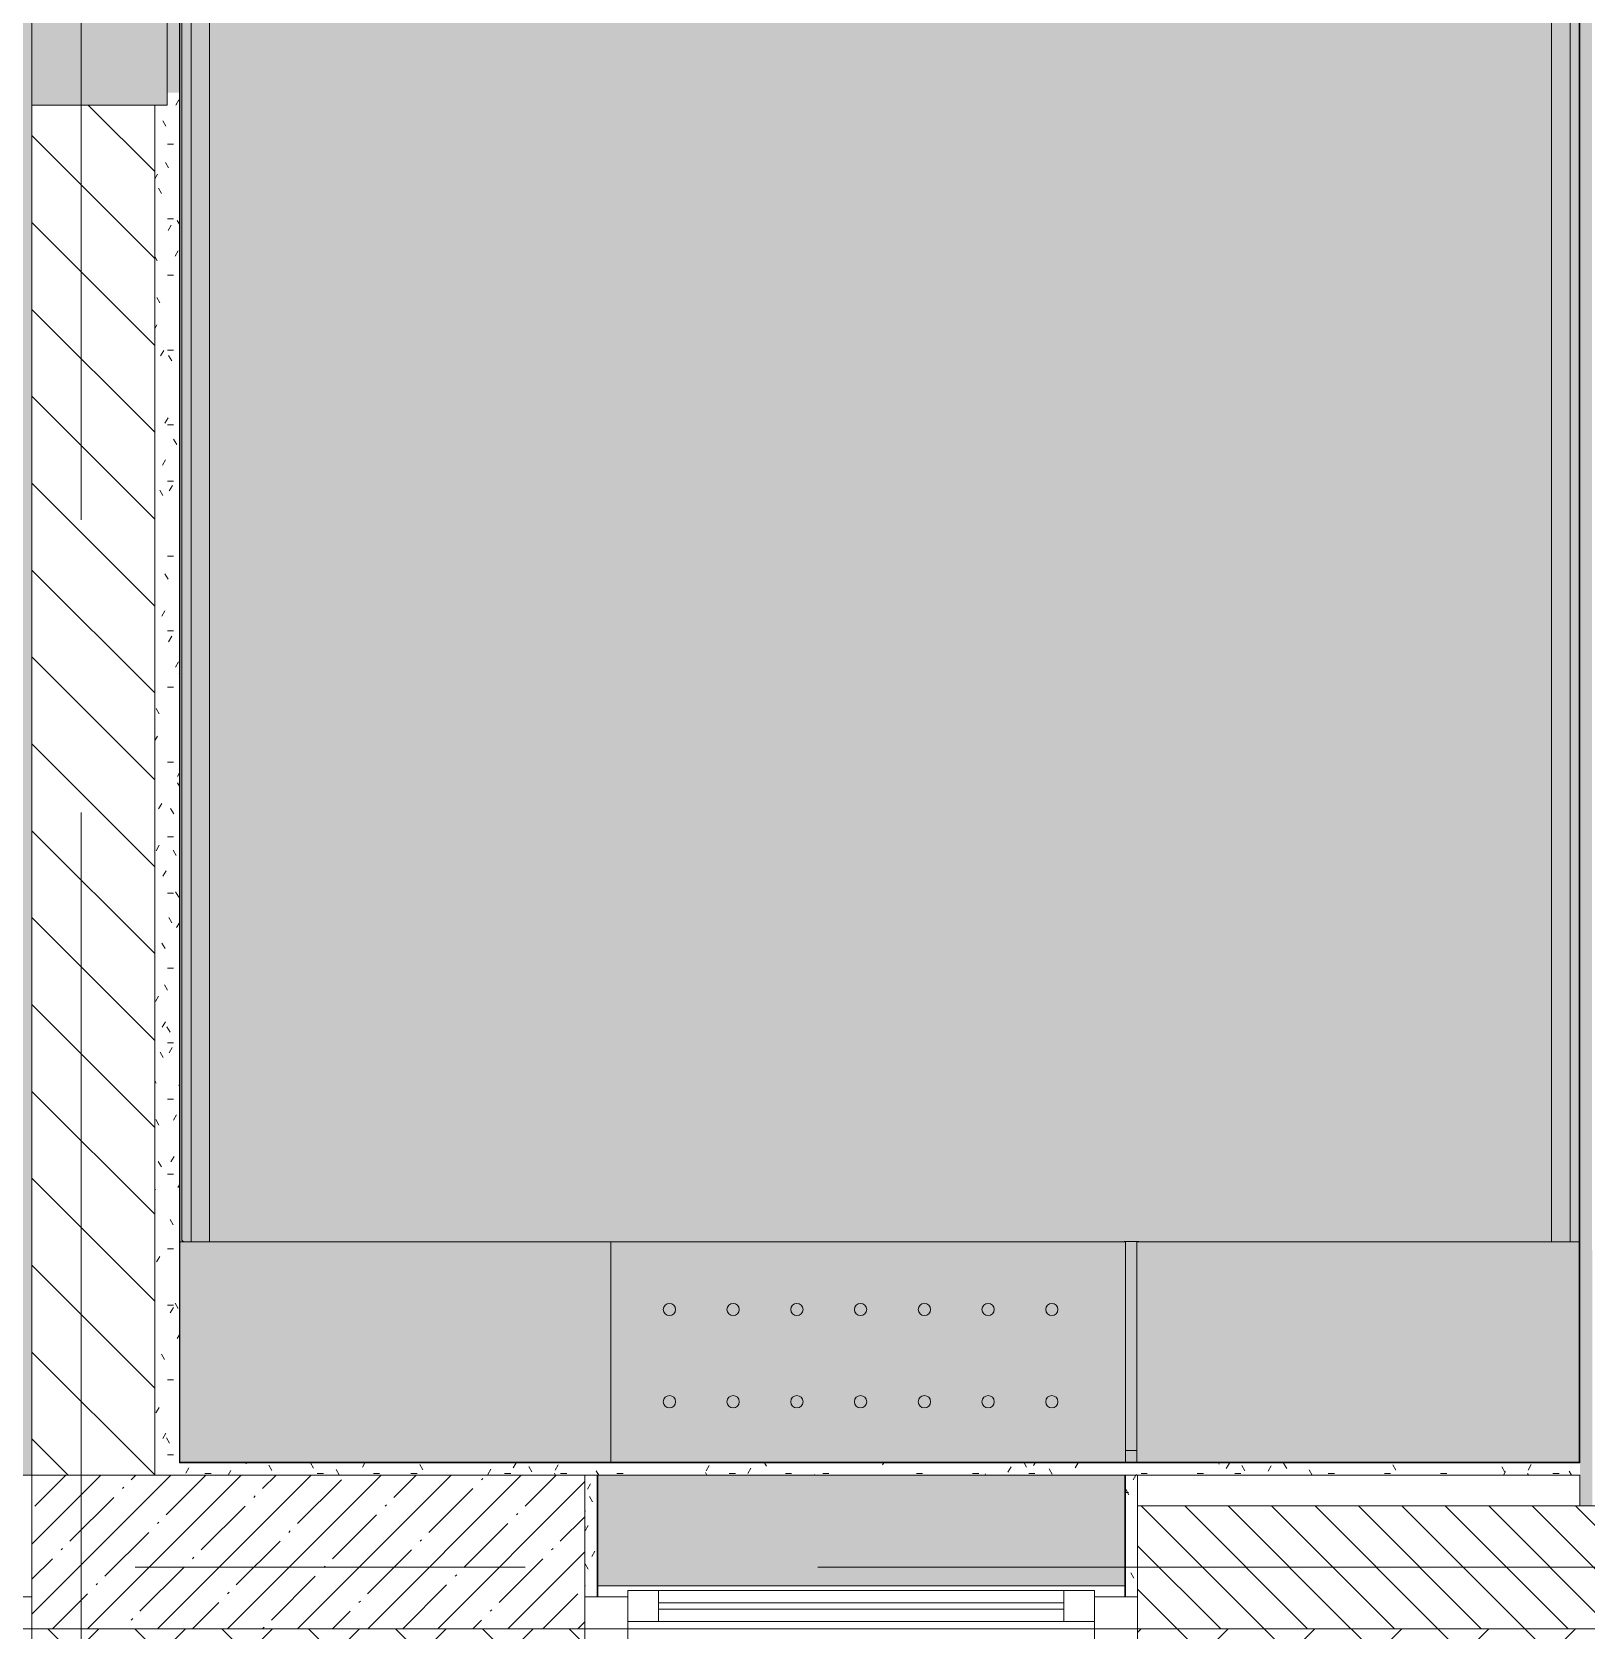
# Model space of a CAD drawing. Header units: millimetres. Extents: x 81773 to 282675, y -8553 to 29000.
# Drawn here: x 107130 to 109660, y -102 to 2499 of the extents above; entities that cross this region are included whole.
import ezdxf

# ---------------------------------------------------------------- set-up
doc = ezdxf.new("R2010")
doc.units = ezdxf.units.MM
doc.linetypes.add('Осевая', pattern=[3175, 635, -476.25, 1587.5, -476.25])
for name, color, linetype, lineweight in [('A-FLOR-PATT', 7, 'Continuous', 9), ('A-GLAZ', 7, 'Continuous', 9), ('A-GLAZ-1', 7, 'Continuous', 13), ('A-WALL', 7, 'Continuous', 9), ('I-WALL', 7, 'Continuous', 9), ('S-COLS', 7, 'Continuous', 9), ('Знаки', 7, 'Continuous', 9), ('Оси', 7, 'Continuous', 9), ('Оси-2', 7, 'Осевая', 9)]:
    doc.layers.add(name, color=color, linetype=linetype, lineweight=lineweight)
for name, color, linetype, lineweight, true_color in [('A-GENM-2', 5, 'Continuous', 9, 0x0000ff), ('A-WALL-1', 9, 'Continuous', 9, 0x808080), ('A-WALL-FNSH-1', 9, 'Continuous', 9, 0x808080), ('I-WALL-2', 9, 'Continuous', 9, 0x808080), ('S-COLS-1', 9, 'Continuous', 9, 0x808080)]:
    doc.layers.add(name, color=color, linetype=linetype, lineweight=lineweight, true_color=true_color)
pattern_1 = [(45, (0, 0), (-57.024626, 57.024626), []), (45, (57.025, 0), (-57.024626, 57.024626), [100.806, -20.161, 3.353, -16.808])]
pattern_2 = [(0, (0, 0), (121.92, 30.48), [10.058, -81.382, 10.058, -81.382, -487.68]), (0, (0, 0), (121.92, 30.48), [-182.88, 10.058, -172.822, 10.058, -81.382, -213.36]), (0, (0, 0), (121.92, 30.48), [-457.2, 10.058, -50.902, 10.058, -142.342]), (120, (45.72, 15.24), (-87.356454, 90.345817), [10.058, -81.382, 10.058, -81.382, -487.68]), (120, (45.72, 15.24), (-87.356454, 90.345817), [-182.88, 10.058, -172.822, 10.058, -81.382, -213.36]), (120, (45.72, 15.24), (-87.356454, 90.345817), [-457.2, 10.058, -50.902, 10.058, -142.342]), (240, (60.96, 76.2), (-34.563546, -120.825817), [10.058, -81.382, 10.058, -81.382, -487.68]), (240, (60.96, 76.2), (-34.563546, -120.825817), [-182.88, 10.058, -172.822, 10.058, -81.382, -213.36]), (240, (60.96, 76.2), (-34.563546, -120.825817), [-457.2, 10.058, -50.902, 10.058, -142.342])]

# ---------------------------------------------------------------- blocks, each defined once
blk = doc.blocks.new('120_Окно_СКБ_1Ст - 120_Окно_СКБ_1Ст 900х2500_h_ с форточкой-V8-План раскладки напольных покрытий 3 этажа в осях 23-33')
at = {"layer": 'A-GLAZ'}
for p, q in [((450, -57), (-450, -57)), ((-430, -127), (-380, -127)), ((-330, -107), (330, -107)), ((330, -117), (-330, -117)), ((380, -127), (430, -127))]:
    blk.add_line(p, q, dxfattribs=at)
at = {"layer": 'A-GLAZ-1'}
for p, q in [((-450, -127), (-450, -57)), ((-450, -57), (-380, -57)), ((-380, -57), (-380, -127)), ((380, -127), (380, -57)), ((380, -57), (450, -57)), ((450, -57), (450, -127)), ((380, -87), (-380, -87)), ((-380, -87), (-380, -137)), ((-330, -137), (-330, -87)), ((330, -137), (330, -87)), ((380, -137), (380, -87)), ((-380, -127), (-450, -127)), ((450, -127), (380, -127)), ((-380, -137), (380, -137))]:
    blk.add_line(p, q, dxfattribs=at)
blk = doc.blocks.new('Плинтус - Плинтус светлый _сад_-33412381-План раскладки напольных покрытий 3 этажа в осях 23-33')
at = {"layer": 'A-GENM-2'}
blk.add_hatch(color=256, dxfattribs=at).paths.add_polyline_path([(3200, 0), (0, 0), (-15, -15), (3200, -15)])
for p, q in [((-15, -15), (3200, -15)), ((0, 0), (3200, 0)), ((-45, -45), (3200, -45))]:
    blk.add_line(p, q, dxfattribs=at)
blk = doc.blocks.new('Зашивка без перфорации М3_2_1 - М3_2_4-V61-План раскладки напольных покрытий 3 этажа в осях 23-33')
at = {"layer": 'Знаки'}
blk.add_hatch(color=256, dxfattribs=at).paths.add_polyline_path([(221.2, 180), (-411, 180), (-411, -179.9), (310.2, -179.9), (310.2, 180)])
for p, q in [((310.2, 180), (-411, 180)), ((310.2, -179.9), (310.2, 180)), ((-411, -179.9), (310.2, -179.9))]:
    blk.add_line(p, q, dxfattribs=at)
blk = doc.blocks.new('Зашивка радиатора_ с перфорацией М1_1 - Зашивка радиатора_ с перфорацией М1_1-V62-План раскладки напольных покрытий 3 этажа в осях 23-33')
at = {"layer": 'Знаки'}
blk.add_hatch(color=256, dxfattribs=at).paths.add_polyline_path([(417.1, 380), (-430, 380), (-430, 200), (430, 200), (430, 380)])
h = blk.add_hatch(color=256, dxfattribs=at)
h.paths.add_polyline_path([(407.4, 180), (-430, 180), (-430, -179.9), (407.4, -179.9), (407.4, 175.2)])
h.paths.add_polyline_path([(-102.8, 90.4), (-97.8, 89), (-94.1, 85.4), (-92.8, 80.4), (-94.1, 75.4), (-97.8, 71.7), (-102.8, 70.4), (-107.8, 71.7), (-111.4, 75.4), (-112.8, 80.4), (-111.4, 85.4), (-107.8, 89), (-105.3, 90)])
h.paths.add_polyline_path([(208.5, 90.4), (213.5, 89), (217.2, 85.4), (218.5, 80.4), (217.2, 75.4), (213.5, 71.7), (208.5, 70.4), (203.5, 71.7), (199.8, 75.4), (198.5, 80.4), (199.8, 85.4), (203.5, 89), (205.9, 90)])
h.paths.add_polyline_path([(-310.3, 90.4), (-305.3, 89), (-301.6, 85.4), (-300.3, 80.4), (-301.6, 75.4), (-305.3, 71.7), (-310.3, 70.4), (-315.3, 71.7), (-318.9, 75.4), (-320.3, 80.4), (-318.9, 85.4), (-315.3, 89), (-312.8, 90)])
h.paths.add_polyline_path([(312.2, 90.4), (317.2, 89), (320.9, 85.4), (322.2, 80.4), (320.9, 75.4), (317.2, 71.7), (312.2, 70.4), (307.2, 71.7), (303.6, 75.4), (302.2, 80.4), (303.6, 85.4), (307.2, 89), (309.7, 90)])
h.paths.add_polyline_path([(-206.5, 90.4), (-201.5, 89), (-197.8, 85.4), (-196.5, 80.4), (-197.8, 75.4), (-201.5, 71.7), (-206.5, 70.4), (-211.5, 71.7), (-215.2, 75.4), (-216.5, 80.4), (-215.2, 85.4), (-211.5, 89), (-209.1, 90)])
h.paths.add_polyline_path([(104.7, 90.4), (109.7, 89), (113.4, 85.4), (114.7, 80.4), (113.4, 75.4), (109.7, 71.7), (104.7, 70.4), (99.7, 71.7), (96.1, 75.4), (94.7, 80.4), (96.1, 85.4), (99.7, 89), (102.2, 90)])
h.paths.add_polyline_path([(1, 90.4), (6, 89), (9.7, 85.4), (11, 80.4), (9.7, 75.4), (6, 71.7), (1, 70.4), (-4, 71.7), (-7.7, 75.4), (-9, 80.4), (-7.7, 85.4), (-4, 89), (-1.6, 90)])
h.paths.add_polyline_path([(104.7, -59.6), (109.7, -61), (113.4, -64.6), (114.7, -69.6), (113.4, -74.6), (109.7, -78.3), (104.7, -79.6), (99.7, -78.3), (96.1, -74.6), (94.7, -69.6), (96.1, -64.6), (99.7, -61), (102.2, -60)])
h.paths.add_polyline_path([(312.2, -59.6), (317.2, -61), (320.9, -64.6), (322.2, -69.6), (320.9, -74.6), (317.2, -78.3), (312.2, -79.6), (307.2, -78.3), (303.6, -74.6), (302.2, -69.6), (303.6, -64.6), (307.2, -61), (309.7, -60)])
h.paths.add_polyline_path([(208.5, -59.6), (213.5, -61), (217.2, -64.6), (218.5, -69.6), (217.2, -74.6), (213.5, -78.3), (208.5, -79.6), (203.5, -78.3), (199.8, -74.6), (198.5, -69.6), (199.8, -64.6), (203.5, -61), (205.9, -60)])
h.paths.add_polyline_path([(-102.8, -59.6), (-97.8, -61), (-94.1, -64.6), (-92.8, -69.6), (-94.1, -74.6), (-97.8, -78.3), (-102.8, -79.6), (-107.8, -78.3), (-111.4, -74.6), (-112.8, -69.6), (-111.4, -64.6), (-107.8, -61), (-105.3, -60)])
h.paths.add_polyline_path([(1, -59.6), (6, -61), (9.7, -64.6), (11, -69.6), (9.7, -74.6), (6, -78.3), (1, -79.6), (-4, -78.3), (-7.7, -74.6), (-9, -69.6), (-7.7, -64.6), (-4, -61), (-1.6, -60)])
h.paths.add_polyline_path([(-310.3, -59.6), (-305.3, -61), (-301.6, -64.6), (-300.3, -69.6), (-301.6, -74.6), (-305.3, -78.3), (-310.3, -79.6), (-315.3, -78.3), (-318.9, -74.6), (-320.3, -69.6), (-318.9, -64.6), (-315.3, -61), (-312.8, -60)])
h.paths.add_polyline_path([(-206.5, -59.6), (-201.5, -61), (-197.8, -64.6), (-196.5, -69.6), (-197.8, -74.6), (-201.5, -78.3), (-206.5, -79.6), (-211.5, -78.3), (-215.2, -74.6), (-216.5, -69.6), (-215.2, -64.6), (-211.5, -61), (-209.1, -60)])
for p, q in [((430, 380), (-430, 380)), ((-430, 180), (-430, -179.9)), ((-430, -179.9), (407.4, -179.9))]:
    blk.add_line(p, q, dxfattribs=at)
for centre, start, end in [((-310.3, 80.4), 180, 0), ((-310.3, 80.4), 0, 180), ((-206.5, 80.4), 0, 180), ((-206.5, 80.4), 180, 360), ((-102.8, 80.4), 0, 180), ((-102.8, 80.4), 180, 0), ((1, 80.4), 0, 180), ((1, 80.4), 180, 0), ((104.7, 80.4), 0, 180), ((104.7, 80.4), 180, 360), ((208.5, 80.4), 0, 180), ((208.5, 80.4), 180, 0), ((312.2, 80.4), 0, 180), ((312.2, 80.4), 180, 0), ((-310.3, -69.6), 0, 180), ((-310.3, -69.6), 180, 0), ((-206.5, -69.6), 0, 180), ((-206.5, -69.6), 180, 0), ((-102.8, -69.6), 0, 180), ((-102.8, -69.6), 180, 0), ((1, -69.6), 0, 180), ((1, -69.6), 180, 0), ((104.7, -69.6), 0, 180), ((104.7, -69.6), 180, 0), ((208.5, -69.6), 0, 180), ((208.5, -69.6), 180, 0), ((312.2, -69.6), 0, 180), ((312.2, -69.6), 180, 0)]:
    blk.add_arc(centre, 10, start, end, dxfattribs=at)
blk = doc.blocks.new('Зашивка без перфорации М3 - М3_8-30988392-План раскладки напольных покрытий 3 этажа в осях 23-33')
at = {"layer": 'Знаки'}
blk.add_hatch(color=256, dxfattribs=at).paths.add_polyline_path([(271.6, 180), (-430, 180), (-430, -179.9), (272.6, -179.9), (272.6, 180)])
for p, q in [((-430, 180), (-430, -179.9)), ((-430, -179.9), (272.6, -179.9))]:
    blk.add_line(p, q, dxfattribs=at)
blk = doc.blocks.new('Зашивка_ опоясывающая панель - Зашивка_ опоясывающая панель Т2_1-V68-План раскладки напольных покрытий 3 этажа в осях 23-33')
at = {"layer": 'Знаки'}
blk.add_hatch(color=256, dxfattribs=at).paths.add_polyline_path([(-428.1, -160), (-409.3, -160), (-409.3, 179.9), (-428.1, 179.9), (-428.1, -150.1)])
for p, q in [((-430, 180), (-406, 180)), ((-428.1, -160), (-409.3, -160))]:
    blk.add_line(p, q, dxfattribs=at)
blk = doc.blocks.new('Плинтус - Плинтус светлый _сад_-33412429-План раскладки напольных покрытий 3 этажа в осях 23-33')
at = {"layer": 'A-GENM-2'}
blk.add_hatch(color=256, dxfattribs=at).paths.add_polyline_path([(-2.6, -2.6), (-2.6, -15), (9847.5, -15), (9847.5, -2.4), (9845.1, 0), (0, 0)])
for p, q in [((0, 0), (-2.6, -2.6)), ((-2.6, -15), (9847.5, -15)), ((0, 0), (9845.1, 0)), ((-2.6, -45), (9847.5, -45))]:
    blk.add_line(p, q, dxfattribs=at)

msp = doc.modelspace()

# ---------------------------------------------------------------- hatches: boundary and pattern name
at = {"layer": 'A-FLOR-PATT'}
h = msp.add_hatch(color=256, dxfattribs=at)
h.paths.add_polyline_path([(109650, 170), (109649, 170.1), (109649, 170)])
h.paths.add_polyline_path([(109017.8, 170), (108928.8, 170.1), (108928.8, 190.1), (108910, 190.1), (108910, 170), (108928.8, 170)])
h.paths.add_polyline_path([(108167.8, 259.6), (108172.8, 261), (108176.4, 264.6), (108177.8, 269.6), (108176.4, 274.6), (108172.8, 278.3), (108167.8, 279.6), (108162.8, 278.3), (108159.1, 274.6), (108157.8, 269.6), (108159.1, 264.6), (108162.8, 261), (108165.2, 260)])
h.paths.add_polyline_path([(108479, 259.6), (108484, 261), (108487.7, 264.6), (108489, 269.6), (108487.7, 274.6), (108484, 278.3), (108479, 279.6), (108474, 278.3), (108470.3, 274.6), (108469, 269.6), (108470.3, 264.6), (108474, 261), (108476.4, 260)])
h.paths.add_polyline_path([(108790.3, 259.6), (108795.3, 261), (108798.9, 264.6), (108800.3, 269.6), (108798.9, 274.6), (108794.8, 278.5), (108790.3, 279.6), (108785.3, 278.3), (108781.6, 274.6), (108780.3, 269.6), (108781.6, 264.6), (108785.3, 261), (108787.7, 260)])
h.paths.add_polyline_path([(108686.5, 259.6), (108691.5, 261), (108695.2, 264.6), (108696.5, 269.6), (108695.2, 274.6), (108691.5, 278.3), (108686.5, 279.6), (108681.5, 278.3), (108677.8, 274.6), (108676.5, 269.6), (108677.8, 264.6), (108681.5, 261), (108683.9, 260)])
h.paths.add_polyline_path([(108582.8, 259.6), (108587.8, 261), (108591.4, 264.6), (108592.8, 269.6), (108591.4, 274.6), (108587.8, 278.3), (108582.8, 279.6), (108577.8, 278.3), (108574.1, 274.6), (108572.8, 269.6), (108574.1, 264.6), (108577.8, 261), (108580.2, 260)])
h.paths.add_polyline_path([(108271.5, 259.6), (108276.8, 261.2), (108280.2, 264.6), (108281.5, 269.6), (108280.2, 274.6), (108276.5, 278.3), (108271.5, 279.6), (108266.5, 278.3), (108262.8, 274.6), (108261.5, 269.6), (108262.8, 264.6), (108266.5, 261), (108268.9, 260)])
h.paths.add_polyline_path([(108375.3, 259.6), (108380.6, 261.2), (108383.9, 264.6), (108385.3, 269.6), (108383.9, 274.6), (108380.3, 278.3), (108375.3, 279.6), (108370.3, 278.3), (108366.6, 274.6), (108365.3, 269.6), (108366.6, 264.6), (108370.3, 261), (108372.7, 260)])
h.paths.add_polyline_path([(108686.5, 409.6), (108691.5, 411), (108695.2, 414.6), (108696.5, 419.6), (108695.2, 424.6), (108691.5, 428.3), (108686.5, 429.6), (108681.5, 428.3), (108677.8, 424.6), (108676.5, 419.6), (108677.8, 414.6), (108681.5, 411), (108683.9, 410)])
h.paths.add_polyline_path([(108790.3, 409.6), (108795.3, 411), (108798.9, 414.6), (108800.3, 419.6), (108798.9, 424.6), (108795.3, 428.3), (108790.3, 429.6), (108785.3, 428.3), (108781.6, 424.6), (108780.3, 419.6), (108781.6, 414.6), (108785.3, 411), (108787.7, 410)])
h.paths.add_polyline_path([(108479, 409.6), (108484, 411), (108487.7, 414.6), (108489, 419.6), (108487.7, 424.6), (108484, 428.3), (108479, 429.6), (108474, 428.3), (108470.3, 424.6), (108469, 419.6), (108470.3, 414.6), (108474, 411), (108476.4, 410)])
h.paths.add_polyline_path([(108271.5, 409.6), (108276.5, 411), (108280.2, 414.6), (108281.5, 419.6), (108280.2, 424.6), (108276.5, 428.3), (108271.5, 429.6), (108266.5, 428.3), (108262.8, 424.6), (108261.5, 419.6), (108262.8, 414.6), (108266.5, 411), (108268.9, 410)])
h.paths.add_polyline_path([(108167.8, 409.6), (108172.8, 411), (108176.4, 414.6), (108177.8, 419.6), (108176.4, 424.6), (108172.8, 428.3), (108167.8, 429.6), (108162.8, 428.3), (108159.1, 424.6), (108157.8, 419.6), (108159.1, 414.6), (108162.8, 411), (108165.2, 410)])
h.paths.add_polyline_path([(108375.3, 409.6), (108380.3, 411), (108383.9, 414.6), (108385.3, 419.6), (108383.9, 424.6), (108380.3, 428.3), (108375.3, 429.6), (108370.3, 428.3), (108366.6, 424.6), (108365.3, 419.6), (108366.6, 414.6), (108370.3, 411), (108372.7, 410)])
h.paths.add_polyline_path([(108582.8, 409.6), (108587.8, 411), (108591.4, 414.6), (108592.8, 419.6), (108591.4, 424.6), (108587.8, 428.3), (108582.8, 429.6), (108577.8, 428.3), (108574.1, 424.6), (108572.8, 419.6), (108574.1, 414.6), (108577.8, 411), (108580.2, 410)])
h.paths.add_polyline_path([(107374.1, 529.9), (107376.7, 529.9), (107374.1, 532.5), (107374.1, 10362.6), (107370, 10362.6), (107370, 529.9)])
h.paths.add_polyline_path([(107720, 10362.6), (107720, 10392), (107705, 10392), (107705, 10380), (107389.1, 10379), (107389.1, 10377.6), (107705, 10377.6)])
h.paths.add_polyline_path([(107389.1, 529.9), (109634, 530), (109634, 3745), (109649, 3730), (109650, 3755), (109662, 3755), (109662, 3770), (109670, 3770), (109670, 3805), (108770, 3805), (108770, 3855), (109670, 3855), (109670, 5055), (109270, 5055), (109270, 5105), (109670, 5105), (109669.2, 5140), (109662, 5140), (109662, 5155), (109650, 5155), (109649, 5179), (109634, 5164), (109634, 10364), (109115, 10364), (109130.1, 10379), (109105, 10380), (109105, 10392), (109090, 10392), (109090, 9920), (107720, 9920), (107720, 10362.6), (107389.1, 10362.6), (107389.1, 799)])
h.paths.add_polyline_path([(107770, 9970), (109040, 9970), (109040, 10520), (109045, 10520), (109045, 10550), (109055, 10550), (109055, 10600), (107755, 10600), (107755, 10550), (107765, 10550), (107765, 10520), (107770, 10520), (107770, 10041.6)])
h.paths.add_polyline_path([(107370, 10373.5), (107376.5, 10380), (107370, 10379), (107370, 10377.6)])
h.paths.add_polyline_path([(109650, 10378), (109649, 10380), (109649, 10379)])
at = {"layer": 'A-WALL'}
h = msp.add_hatch(dxfattribs=at)
h.set_pattern_fill('FP_2', color=256, style=0, pattern_type=2)
h.set_pattern_definition([(135, (0, 0), (-35.35534, -35.35534), [])])
h.paths.add_polyline_path([(121430, -100), (121430, 100), (121130, 100), (121130, -100)])
h.paths.add_polyline_path([(118830, -100), (119330, -100), (119330, 100), (118830, 100)])
h.paths.add_polyline_path([(116975.6, -100), (117030, -100), (117030, 100), (115980, 100), (115980, -100), (116339, -100)])
h.paths.add_polyline_path([(113430, -100), (113680, -100), (113680, 100), (113430, 100), (113430, 91.8)])
h.paths.add_polyline_path([(111630, -100), (111630, 100), (110730, 100), (110730, -100), (111246, -100)])
h.paths.add_polyline_path([(109336.1, -100), (109830, -100), (109830, 100), (108930, 100), (108930, -100)])
h.paths.add_polyline_path([(106153, -100), (106230, -100), (106230, 100), (105180, 100), (105180, -100), (105516.4, -100)])
h.paths.add_polyline_path([(102880, -100), (102880, 100), (102630, 100), (102630, -100)])
h.paths.add_polyline_path([(100830, -100), (101730, -100), (101730, 100), (100830, 100), (100830, 91.8)])
h.paths.add_polyline_path([(97876.9, -100), (98130, -100), (98130, 100), (97080, 100), (97080, -100), (97240.3, -100)])
h.paths.add_polyline_path([(94780, -100), (94780, 100), (94530, 100), (94530, -100), (94693.8, -100)])
h.paths.add_polyline_path([(92730, -100), (92730, 100), (91930, 100), (91930, -100), (92147.3, -100)])
h = msp.add_hatch(dxfattribs=at)
h.set_pattern_fill('FP_1', color=256, style=0, pattern_type=2)
h.set_pattern_definition([(45, (0, 0), (-70.71068, 70.71068), []), (135, (0, 0), (-70.71068, -70.71068), [])])
h.paths.add_polyline_path([(125080, -250), (125080, -100), (123730, -100), (123730, -250), (124615, -250)])
h.paths.add_polyline_path([(121430, -250), (121430, -100), (120230, -100), (120230, -250), (120795.3, -250)])
h.paths.add_polyline_path([(116975.6, -250), (117030, -250), (117030, -100), (115980, -100), (115980, -250), (116339, -250)])
h.paths.add_polyline_path([(118885.4, -250), (119330, -250), (119330, -100), (117930, -100), (117930, -250), (118248.8, -250)])
h.paths.add_polyline_path([(113155.8, -250), (113680, -250), (113680, -100), (112530, -100), (112530, -250)])
h.paths.add_polyline_path([(111246, -250), (111630, -250), (111630, -100), (110730, -100), (110730, -250)])
h.paths.add_polyline_path([(109830, -250), (109830, -100), (108930, -100), (108930, -250), (109336.1, -250)])
h.paths.add_polyline_path([(107130, -250), (108030, -250), (108030, -100), (107130, -100)])
h.paths.add_polyline_path([(105180, -250), (106230, -250), (106230, -100), (105180, -100)])
h.paths.add_polyline_path([(102333.3, -250), (102880, -250), (102880, -100), (100830, -100), (100830, -250), (101730, -250)])
h.paths.add_polyline_path([(99150.2, -250), (99930, -250), (99930, -100), (99030, -100), (99030, -250)])
h.paths.add_polyline_path([(98130, -250), (98130, -100), (97080, -100), (97080, -250), (97876.9, -250)])
h.paths.add_polyline_path([(94780, -250), (94780, -100), (93630, -100), (93630, -250), (94693.8, -250)])
h.paths.add_polyline_path([(90874.1, -250), (91030, -250), (91030, -100), (89210, -100), (89210, -250), (89600.8, -250)])
h.paths.add_polyline_path([(92147.3, -250), (92730, -250), (92730, -100), (91930, -100), (91930, -250)])
at = {"layer": 'I-WALL'}
h = msp.add_hatch(dxfattribs=at)
h.set_pattern_fill('FP_4', color=256, style=0, pattern_type=2)
h.set_pattern_definition(pattern_1)
h.paths.add_polyline_path([(107130, 2380), (107350, 2380), (107350, 10600), (107130, 10600), (107130, 2400)])
h = msp.add_hatch(dxfattribs=at)
h.set_pattern_fill('FP_3', color=256, style=0, pattern_type=2)
h.set_pattern_definition([(135, (0, 0), (-70.71068, -70.71068), [])])
h.paths.add_polyline_path([(107267.1, 150), (107330, 150), (107330, 2380), (107130, 2380), (107130, 150)])
at = {"layer": 'I-WALL-2'}
h = msp.add_hatch(dxfattribs=at)
h.set_pattern_fill('FP_35', color=256, style=0, pattern_type=2)
h.set_pattern_definition(pattern_2)
h.paths.add_polyline_path([(107110, 150), (107130, 150), (107130, 10380), (107110, 10380), (107110, 170)])
h = msp.add_hatch(dxfattribs=at)
h.set_pattern_fill('FP_35', color=256, style=0, pattern_type=2)
h.set_pattern_definition(pattern_2)
h.paths.add_polyline_path([(107350, 2400), (107370, 2400), (107370, 10380), (107350, 10380), (107350, 3120)])
h = msp.add_hatch(dxfattribs=at)
h.set_pattern_fill('FP_35', color=256, style=0, pattern_type=2)
h.set_pattern_definition(pattern_2)
h.paths.add_polyline_path([(109654.4, 100), (109670, 100), (109669.7, 3700), (109662, 3700), (109662, 3755), (109650, 3755), (109650, 100)])
h.paths.add_polyline_path([(109650, 5155), (109662, 5155), (109662, 5210), (109670, 5210), (109670, 10380), (109650, 10379), (109650, 5175)])
h = msp.add_hatch(dxfattribs=at)
h.set_pattern_fill('FP_35', color=256, style=0, pattern_type=2)
h.set_pattern_definition(pattern_2)
h.paths.add_polyline_path([(107370, 2380), (107370, 2400), (107350, 2400), (107350, 2380)])
h = msp.add_hatch(dxfattribs=at)
h.set_pattern_fill('FP_35', color=256, style=0, pattern_type=2)
h.set_pattern_definition(pattern_2)
h.paths.add_polyline_path([(107370, 150), (107370, 2380), (107330, 2380), (107330, 150)])
h = msp.add_hatch(dxfattribs=at)
h.set_pattern_fill('FP_35', color=256, style=0, pattern_type=2)
h.set_pattern_definition(pattern_2)
h.paths.add_polyline_path([(109650, 150), (109649, 170), (107370, 170), (107370, 150), (109336.1, 150)])
h = msp.add_hatch(dxfattribs=at)
h.set_pattern_fill('FP_35', color=256, style=0, pattern_type=2)
h.set_pattern_definition(pattern_2)
h.paths.add_polyline_path([(108050, -48), (108050, 150), (108030, 150), (108030, -48)])
h = msp.add_hatch(dxfattribs=at)
h.set_pattern_fill('FP_35', color=256, style=0, pattern_type=2)
h.set_pattern_definition(pattern_2)
h.paths.add_polyline_path([(108930, -48), (108930, 149.8), (108910, 149.8), (108910, -48)])
at = {"layer": 'S-COLS'}
h = msp.add_hatch(dxfattribs=at)
h.set_pattern_fill('FP_4', color=256, style=0, pattern_type=2)
h.set_pattern_definition(pattern_1)
h.paths.add_polyline_path([(107426.3, -100), (108030, -100), (108030, 150), (107130, 150), (107130, -100)])

# ---------------------------------------------------------------- linework, layer by layer
at = {"layer": 'A-WALL'}
for p, q in [((107130, 10600), (107130, 2380)), ((107350, 10600), (107350, 2380)), ((107130, 150), (107130, 10380)), ((107370, 2380), (107370, 10380)), ((109650, 3755), (109650, 170)), ((107350, 2380), (107130, 2380)), ((107330, 150), (107330, 2380)), ((109650, 170), (107370, 170)), ((102630, -100), (111630, -100)), ((108930, -100), (109830, -100))]:
    msp.add_line(p, q, dxfattribs=at)
at = {"layer": 'A-WALL-1'}
for p, q in [((107130, 2380), (107130, 150)), ((107370, 170), (107370, 2380)), ((102630, 150), (107130, 150)), ((107130, 150), (109650, 150)), ((108030, 150), (108030, -48)), ((108050, -48), (108050, 150)), ((108930, 149.8), (108910, 149.8)), ((108910, 149.8), (108910, -48)), ((108930, -48), (108930, 149.8)), ((109650, 150), (109650, 100)), ((109830, 100), (108930, 100)), ((108930, 100), (108930, -250)), ((108030, -48), (108050, -48)), ((108910, -48), (108930, -48)), ((107130, -100), (107130, -250)), ((108030, -250), (108030, -100))]:
    msp.add_line(p, q, dxfattribs=at)
at = {"layer": 'A-WALL-FNSH-1'}
for p, q in [((107371, 171), (107371, 10379)), ((109649, 3755), (109649, 171)), ((107370, 2380), (107370, 170)), ((109649, 171), (107371, 171)), ((108051, -48), (108051, 150)), ((108910, 149.8), (108909, 149.8)), ((108909, 149.8), (108909, -48)), ((108050, -48), (108051, -48)), ((108909, -48), (108910, -48))]:
    msp.add_line(p, q, dxfattribs=at)
at = {"layer": 'I-WALL'}
msp.add_line((108930, -100), (108030, -100), dxfattribs=at)
at = {"layer": 'S-COLS-1'}
for p, q in [((108030, 150), (107130, 150)), ((107130, 150), (107130, -100)), ((108030, -100), (108030, 150)), ((107130, -100), (108030, -100))]:
    msp.add_line(p, q, dxfattribs=at)
at = {"layer": 'Оси'}
msp.add_line((107210, -1906.3), (107210, 593.7), dxfattribs=at)
at = {"layer": 'Оси-2'}
for p, q in [((107210, 593.7), (107210, 19528.3)), ((85072.9, 0), (122760, 0))]:
    msp.add_line(p, q, dxfattribs=at)

# ---------------------------------------------------------------- block references
at = {"layer": 'A-GENM-2'}
for name, p, rotation in [('Плинтус - Плинтус светлый _сад_-33412429-План раскладки напольных покрытий 3 этажа в осях 23-33', (107374.1, 532.5), 89.9999999999999), ('Плинтус - Плинтус светлый _сад_-33412381-План раскладки напольных покрытий 3 этажа в осях 23-33', (109649, 3730), 270)]:
    msp.add_blockref(name, p, dxfattribs=dict(at, rotation=rotation))
at = {"layer": 'A-GLAZ', "rotation": 180}
for p in [(106680, -175), (108480, -175)]:
    msp.add_blockref('120_Окно_СКБ_1Ст - 120_Окно_СКБ_1Ст 900х2500_h_ с форточкой-V8-План раскладки напольных покрытий 3 этажа в осях 23-33', p, dxfattribs=at)
at = {"layer": 'Знаки', "rotation": 180}
for name, p in [('Зашивка без перфорации М3 - М3_8-30988392-План раскладки напольных покрытий 3 этажа в осях 23-33', (107642.6, 350)), ('Зашивка радиатора_ с перфорацией М1_1 - Зашивка радиатора_ с перфорацией М1_1-V62-План раскладки напольных покрытий 3 этажа в осях 23-33', (108480, 350)), ('Зашивка без перфорации М3_2_1 - М3_2_4-V61-План раскладки напольных покрытий 3 этажа в осях 23-33', (109239, 350.1))]:
    msp.add_blockref(name, p, dxfattribs=at)
at = {"layer": 'Знаки'}
msp.add_blockref('Зашивка_ опоясывающая панель - Зашивка_ опоясывающая панель Т2_1-V68-План раскладки напольных покрытий 3 этажа в осях 23-33', (109338.1, 350.1), dxfattribs=at)

doc.saveas('drawing.dxf')
